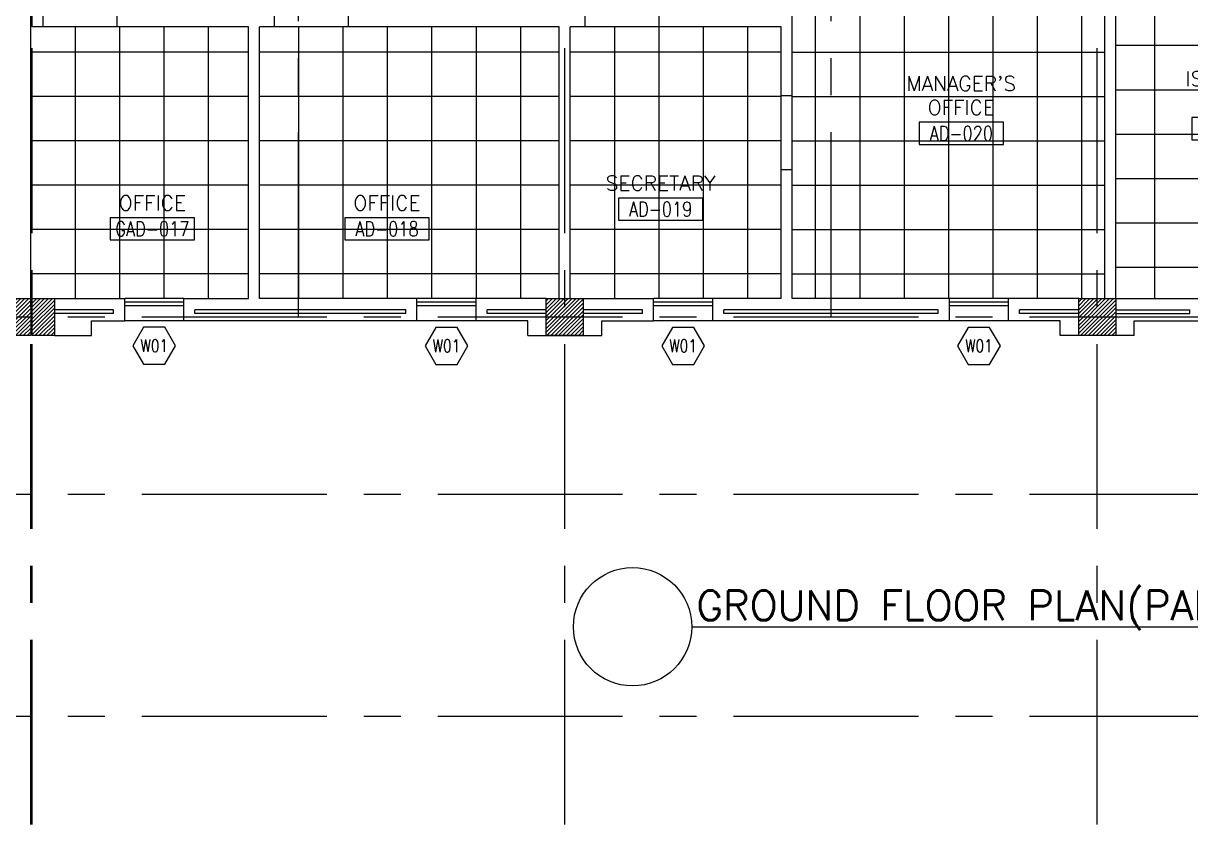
# Model space of a CAD drawing. Extents: x 417866.9 to 417960.2, y 43448 to 43538.2.
# Drawn here: x 417915.42 to 417931.2, y 43460.01 to 43470.85 of the extents above; entities that cross this region are included whole.
import ezdxf
from ezdxf.enums import TextEntityAlignment as Align

# ---------------------------------------------------------------- set-up
doc = ezdxf.new("R2010")
doc.units = 0
doc.header["$MEASUREMENT"] = 0
doc.linetypes.add('CENTERX2', pattern=[4, 2.5, -0.5, 0.5, -0.5])
doc.layers.get('0').update_dxf_attribs({"linetype": 'CONTINUOUS'})
for name, color, linetype in [('AXES', 11, 'CENTERX2'), ('CEILING', 4, 'CONTINUOUS'), ('COL', 2, 'CONTINUOUS'), ('HAT', 8, 'CONTINUOUS'), ('INSUL', 7, 'CONTINUOUS'), ('RM-BOX', 11, 'CONTINUOUS'), ('RM-NAME', 11, 'CONTINUOUS'), ('RM-NO', 11, 'CONTINUOUS'), ('SHAFT', 7, 'CONTINUOUS'), ('TXT', 2, 'CONTINUOUS'), ('WALL', 2, 'CONTINUOUS'), ('WIN', 5, 'CONTINUOUS'), ('WIN-BOX', 3, 'CONTINUOUS'), ('WIN-NO', 5, 'CONTINUOUS')]:
    doc.layers.add(name, color=color, linetype=linetype)
doc.styles.add('ROMANS', font='ROMANS.shx', dxfattribs={"width": 0.6})

# ---------------------------------------------------------------- blocks, each defined once
blk = doc.blocks.new('RM1')
at = {"layer": 'RM-BOX'}
blk.add_lwpolyline([(570, -200), (-570, -200), (-570, -500), (570, -500)], close=True, dxfattribs=at)
at = {"layer": 'RM-NAME', "style": 'ROMANS'}
for tag, p in [('ROOMNAME1', (0, 324)), ('ROOMNAME2', (0, 0))]:
    blk.add_attdef(tag, text='', height=200, dxfattribs=at).set_placement(p, align=Align.MIDDLE)
at = {"layer": 'RM-NO', "style": 'ROMANS', "width": 0.8}
blk.add_attdef('ROOMNO', text='', height=200, dxfattribs=at).set_placement((0, -350), align=Align.MIDDLE)
blk = doc.blocks.new('WW1')
at = {"layer": 'WIN-BOX'}
blk.add_lwpolyline([(144, -250), (289, 0), (144, 250), (-144, 250), (-289, 0), (-144, -250)], close=True, dxfattribs=at)
at = {"layer": 'WIN-NO', "style": 'ROMANS', "width": 0.8}
blk.add_attdef('W00', text='', height=170, dxfattribs=at).set_placement((0, 0), align=Align.MIDDLE)
blk = doc.blocks.new('COL50')
at = {"layer": 'COL'}
blk.add_lwpolyline([(-250, 250), (-250, -250), (250, -250), (250, 250)], close=True, dxfattribs=at)
blk = doc.blocks.new('*X56')
at = {"color": 0}
for p, q in [((227929, 10705), (228384, 11161)), ((227929, 10758), (228331, 11161)), ((227929, 10811), (228278, 11161)), ((227929, 10864), (228225, 11161)), ((227929, 10917), (228172, 11161)), ((227929, 10971), (228119, 11161)), ((227929, 11024), (228066, 11161)), ((227929, 11077), (228013, 11161)), ((227929, 11130), (227960, 11161)), ((227937, 10661), (228429, 11152)), ((227990, 10661), (228429, 11099)), ((228043, 10661), (228429, 11046)), ((228096, 10661), (228429, 10993)), ((228149, 10661), (228429, 10940)), ((228202, 10661), (228429, 10887)), ((228255, 10661), (228429, 10834)), ((228308, 10661), (228429, 10781)), ((228362, 10661), (228429, 10728)), ((228415, 10661), (228429, 10675))]:
    blk.add_line(p, q, dxfattribs=at)
blk = doc.blocks.new('*X51')
at = {"color": 0}
for p, q in [((235129, 10693), (235597, 11161)), ((235129, 10746), (235544, 11161)), ((235129, 10799), (235491, 11161)), ((235129, 10852), (235438, 11161)), ((235129, 10905), (235385, 11161)), ((235129, 10958), (235332, 11161)), ((235129, 11011), (235278, 11161)), ((235129, 11064), (235225, 11161)), ((235129, 11117), (235172, 11161)), ((235150, 10661), (235629, 11140)), ((235203, 10661), (235629, 11087)), ((235256, 10661), (235629, 11034)), ((235309, 10661), (235629, 10981)), ((235362, 10661), (235629, 10928)), ((235415, 10661), (235629, 10875)), ((235468, 10661), (235629, 10822)), ((235521, 10661), (235629, 10769)), ((235574, 10661), (235629, 10716))]:
    blk.add_line(p, q, dxfattribs=at)
blk = doc.blocks.new('W')
at = {"layer": 'WIN-NO'}
blk.add_blockref('WW1', (0, -337), dxfattribs=at).add_auto_attribs({'W00': 'W01'})
blk = doc.blocks.new('C-300')
at = {"layer": 'HAT', "linetype": 'ByBlock', "ltscale": 0.3}
h = blk.add_hatch(dxfattribs=at)
h.set_pattern_fill('ANSI31', color=8, scale=300, style=0)
h.set_pattern_definition([(45, (-258496.182, -82361.005), (-26.5165043, 26.5165043), [])])
h.paths.add_polyline_path([(300, 500), (0, 500), (0, 250), (300, 250)])
h.paths.add_polyline_path([(300, 250), (0, 250), (0, 0), (300, 0)])
at = {"layer": 'COL'}
blk.add_lwpolyline([(0, 500), (300, 500), (300, 0), (0, 0)], close=True, dxfattribs=at)
blk = doc.blocks.new('C-300A')
at = {"layer": 'SHAFT', "color": 6, "linetype": 'ByBlock', "ltscale": 0.3}
for p in [(-300, 0), (20, 0)]:
    blk.add_blockref('C-300', p, dxfattribs=at)

msp = doc.modelspace()

# ---------------------------------------------------------------- linework, layer by layer
at = {"layer": 'AXES'}
for p, q in [((417922.7366, 43460.01), (417922.7366, 43537.5491)), ((417929.9366, 43460.01), (417929.9366, 43537.5491)), ((417915.5166, 43460.01), (417915.5166, 43537.1991)), ((417915.5366, 43460.01), (417915.5366, 43537.1991)), ((417919.1366, 43466.8743), (417919.1366, 43525.6943)), ((417926.3366, 43466.8743), (417926.3366, 43525.6943)), ((417959.5194, 43466.8743), (417890.8966, 43466.8743)), ((417959.5194, 43464.4743), (417881.2966, 43464.4743)), ((417959.5194, 43464.4743), (417889.6966, 43464.4743)), ((417959.5194, 43461.4743), (417887.8966, 43461.4743)), ((417959.5194, 43461.4743), (417887.8966, 43461.4743))]:
    msp.add_line(p, q, dxfattribs=at)
at = {"layer": 'CEILING'}
for p, q in [((417926.1241, 43472.5813), (417926.1241, 43467.1243)), ((417926.7241, 43472.5813), (417926.7241, 43467.1243)), ((417927.3241, 43472.5813), (417927.3241, 43467.1243)), ((417927.9241, 43472.5813), (417927.9241, 43467.1243)), ((417928.5241, 43472.5813), (417928.5241, 43467.1243)), ((417929.1241, 43472.5813), (417929.1241, 43467.1243)), ((417929.7241, 43472.5813), (417929.7241, 43467.1243)), ((417930.7116, 43471.5743), (417930.7116, 43467.1243)), ((417916.1166, 43470.7993), (417916.1166, 43467.1243)), ((417916.7166, 43470.7993), (417916.7166, 43467.1243)), ((417917.3166, 43470.7993), (417917.3166, 43467.1243)), ((417917.9166, 43470.7993), (417917.9166, 43467.1243)), ((417919.1366, 43470.7993), (417919.1366, 43467.1243)), ((417919.7366, 43470.7993), (417919.7366, 43467.1243)), ((417920.3366, 43470.7993), (417920.3366, 43467.1243)), ((417920.9366, 43470.7993), (417920.9366, 43467.1243)), ((417921.5366, 43470.7993), (417921.5366, 43467.1243)), ((417922.1366, 43470.7993), (417922.1366, 43467.1243)), ((417923.4116, 43467.1243), (417923.4116, 43470.7993)), ((417924.0116, 43467.1243), (417924.0116, 43470.7993)), ((417924.6116, 43467.1243), (417924.6116, 43470.7993)), ((417925.2116, 43467.1243), (417925.2116, 43470.7993)), ((417930.1866, 43470.5493), (417933.6366, 43470.5493)), ((417915.5166, 43470.4618), (417918.4616, 43470.4618)), ((417918.6116, 43470.4618), (417922.6616, 43470.4618)), ((417922.8116, 43470.4618), (417925.6616, 43470.4618)), ((417930.0366, 43470.4528), (417925.8116, 43470.4528)), ((417930.1866, 43469.9493), (417933.6366, 43469.9493)), ((417915.5166, 43469.8618), (417918.4616, 43469.8618)), ((417918.6116, 43469.8618), (417922.6616, 43469.8618)), ((417922.8116, 43469.8618), (417925.6616, 43469.8618)), ((417930.0366, 43469.8528), (417925.8116, 43469.8528)), ((417930.1866, 43469.3493), (417933.6366, 43469.3493)), ((417915.5166, 43469.2618), (417918.4616, 43469.2618)), ((417918.6116, 43469.2618), (417922.6616, 43469.2618)), ((417922.8116, 43469.2618), (417925.6616, 43469.2618)), ((417930.0366, 43469.2528), (417925.8116, 43469.2528)), ((417915.5166, 43468.6618), (417918.4616, 43468.6618)), ((417918.6116, 43468.6618), (417922.6616, 43468.6618)), ((417922.8116, 43468.6618), (417925.6616, 43468.6618)), ((417930.0366, 43468.6528), (417925.8116, 43468.6528)), ((417930.1866, 43468.7493), (417933.6366, 43468.7493)), ((417915.5166, 43468.0618), (417918.4616, 43468.0618)), ((417918.6116, 43468.0618), (417922.6616, 43468.0618)), ((417922.8116, 43468.0618), (417925.6616, 43468.0618)), ((417930.0366, 43468.0528), (417925.8116, 43468.0528)), ((417930.1866, 43468.1493), (417933.6366, 43468.1493)), ((417930.1866, 43467.5493), (417933.6366, 43467.5493)), ((417915.5166, 43467.4618), (417918.4616, 43467.4618)), ((417918.6116, 43467.4618), (417922.6616, 43467.4618)), ((417922.8116, 43467.4618), (417925.6616, 43467.4618)), ((417930.0366, 43467.4528), (417925.8116, 43467.4528))]:
    msp.add_line(p, q, dxfattribs=at)
at = {"layer": 'INSUL'}
for p, q in [((417916.6366, 43466.9743), (417915.8366, 43466.9743)), ((417916.6366, 43466.9243), (417915.8366, 43466.9243)), ((417916.6366, 43466.9243), (417916.6366, 43466.9743)), ((417920.5866, 43466.9743), (417917.7366, 43466.9743)), ((417917.7366, 43466.9243), (417917.7366, 43466.9743)), ((417920.5866, 43466.9243), (417917.7366, 43466.9243)), ((417920.5866, 43466.9243), (417920.5866, 43466.9743)), ((417921.6866, 43466.9243), (417921.6866, 43466.9743)), ((417922.4866, 43466.9743), (417921.6866, 43466.9743)), ((417922.4866, 43466.9243), (417921.6866, 43466.9243)), ((417923.7866, 43466.9743), (417922.9866, 43466.9743)), ((417923.7866, 43466.9243), (417922.9866, 43466.9243)), ((417923.7866, 43466.9243), (417923.7866, 43466.9743)), ((417927.7866, 43466.9743), (417924.8866, 43466.9743)), ((417924.8866, 43466.9243), (417924.8866, 43466.9743)), ((417927.7866, 43466.9243), (417924.8866, 43466.9243)), ((417927.7866, 43466.9243), (417927.7866, 43466.9743)), ((417928.8866, 43466.9243), (417928.8866, 43466.9743)), ((417929.6866, 43466.9743), (417928.8866, 43466.9743)), ((417929.6866, 43466.9243), (417928.8866, 43466.9243)), ((417930.1866, 43466.9743), (417931.1866, 43466.9743)), ((417930.1866, 43466.9243), (417931.1866, 43466.9243)), ((417931.1866, 43466.9243), (417931.1866, 43466.9743))]:
    msp.add_line(p, q, dxfattribs=at)
at = {"layer": 'TXT', "color": 6}
msp.add_line((417924.4531, 43462.6868), (417933.9193, 43462.6868), dxfattribs=at)
msp.add_circle((417923.6531, 43462.6868), 0.8, dxfattribs=at)
at = {"layer": 'WALL'}
for p, q in [((417930.0366, 43467.1243), (417930.0366, 43472.5813)), ((417925.8116, 43469.8653), (417925.8116, 43472.2743)), ((417930.1866, 43467.1243), (417930.1866, 43471.5743)), ((417915.5166, 43467.1243), (417915.5166, 43470.9493)), ((417915.5366, 43470.7993), (417915.5366, 43470.9493)), ((417915.6866, 43470.7993), (417915.6866, 43470.9493)), ((417916.6866, 43470.7993), (417916.6866, 43470.9493)), ((417918.8116, 43470.7993), (417918.8116, 43470.9493)), ((417919.8116, 43470.7993), (417919.8116, 43470.9493)), ((417923.0116, 43470.7993), (417923.0116, 43470.9493)), ((417924.0116, 43470.7993), (417924.0116, 43470.9493)), ((417915.6866, 43470.7993), (417915.5366, 43470.7993)), ((417915.6866, 43470.7993), (417915.5366, 43470.7993)), ((417918.4616, 43470.7993), (417915.6866, 43470.7993)), ((417918.4616, 43467.1243), (417918.4616, 43470.7993)), ((417918.6116, 43467.1243), (417918.6116, 43470.7993)), ((417919.8116, 43470.7993), (417918.6116, 43470.7993)), ((417922.6616, 43470.7993), (417919.8116, 43470.7993)), ((417922.6616, 43470.5493), (417922.6616, 43470.7993)), ((417922.8116, 43467.1243), (417922.8116, 43470.7993)), ((417923.0116, 43470.7993), (417922.8116, 43470.7993)), ((417925.6616, 43470.7993), (417923.0116, 43470.7993)), ((417925.6616, 43469.8653), (417925.6616, 43470.7993)), ((417922.6616, 43467.1243), (417922.6616, 43470.5493)), ((417925.6616, 43467.1243), (417925.6616, 43469.8653)), ((417925.8116, 43469.8653), (417925.6616, 43469.8653)), ((417925.8116, 43467.1243), (417925.8116, 43469.8653)), ((417925.8116, 43468.8653), (417925.6616, 43468.8653)), ((417915.7866, 43467.1243), (417916.7866, 43467.1243)), ((417916.7866, 43466.8243), (417916.7866, 43467.1243)), ((417917.5866, 43467.1243), (417918.4616, 43467.1243)), ((417917.5866, 43466.8243), (417917.5866, 43467.1243)), ((417920.7366, 43467.1243), (417918.6116, 43467.1243)), ((417920.7366, 43466.8243), (417920.7366, 43467.1243)), ((417921.5366, 43466.8243), (417921.5366, 43467.1243)), ((417922.4866, 43467.1243), (417921.5366, 43467.1243)), ((417922.9866, 43467.1243), (417923.9366, 43467.1243)), ((417923.9366, 43466.8243), (417923.9366, 43467.1243)), ((417924.7366, 43466.8243), (417924.7366, 43467.1243)), ((417925.6616, 43467.1243), (417924.7366, 43467.1243)), ((417927.9366, 43467.1243), (417925.8116, 43467.1243)), ((417927.9366, 43466.8243), (417927.9366, 43467.1243)), ((417928.7366, 43466.8243), (417928.7366, 43467.1243)), ((417929.6866, 43467.1243), (417928.7366, 43467.1243)), ((417930.1866, 43467.1243), (417931.3366, 43467.1243)), ((417916.3366, 43466.8243), (417916.7866, 43466.8243)), ((417916.3366, 43466.6243), (417916.3366, 43466.8243)), ((417920.7366, 43466.8243), (417917.5866, 43466.8243)), ((417922.2366, 43466.8243), (417921.5366, 43466.8243)), ((417922.2366, 43466.6243), (417922.2366, 43466.8243)), ((417923.2366, 43466.8243), (417923.9366, 43466.8243)), ((417923.2366, 43466.6243), (417923.2366, 43466.8243)), ((417927.9366, 43466.8243), (417924.7366, 43466.8243)), ((417929.4366, 43466.8243), (417928.7366, 43466.8243)), ((417929.4366, 43466.6243), (417929.4366, 43466.8243)), ((417930.4366, 43466.8243), (417931.3366, 43466.8243)), ((417930.4366, 43466.6243), (417930.4366, 43466.8243)), ((417915.8366, 43466.6243), (417916.3366, 43466.6243)), ((417922.2366, 43466.6243), (417923.2366, 43466.6243)), ((417930.4366, 43466.6243), (417929.4366, 43466.6243))]:
    msp.add_line(p, q, dxfattribs=at)
at = {"layer": 'WIN'}
for p, q in [((417917.5866, 43467.1243), (417916.7866, 43467.1243)), ((417917.5866, 43467.0743), (417916.7866, 43467.0743)), ((417921.5366, 43467.1243), (417920.7366, 43467.1243)), ((417921.5366, 43467.0743), (417920.7366, 43467.0743)), ((417924.7366, 43467.1243), (417923.9366, 43467.1243)), ((417924.7366, 43467.0743), (417923.9366, 43467.0743)), ((417928.7366, 43467.1243), (417927.9366, 43467.1243)), ((417928.7366, 43467.0743), (417927.9366, 43467.0743)), ((417917.5866, 43467.0243), (417916.7866, 43467.0243)), ((417921.5366, 43467.0243), (417920.7366, 43467.0243)), ((417924.7366, 43467.0243), (417923.9366, 43467.0243)), ((417928.7366, 43467.0243), (417927.9366, 43467.0243)), ((417917.5866, 43466.8243), (417916.7866, 43466.8243)), ((417921.5366, 43466.8243), (417920.7366, 43466.8243)), ((417924.7366, 43466.8243), (417923.9366, 43466.8243)), ((417928.7366, 43466.8243), (417927.9366, 43466.8243))]:
    msp.add_line(p, q, dxfattribs=at)

# ---------------------------------------------------------------- block references
at = {"layer": 'COL', "linetype": 'ByBlock', "xscale": 0.001000000047497451, "yscale": 0.0009999999892897904, "zscale": 0.001}
msp.add_blockref('C-300A', (417915.5166, 43466.6243), dxfattribs=at)
at = {"layer": 'COL', "xscale": -0.001000000047497451, "yscale": 0.0009999999892897904, "zscale": 0.001}
for p in [(417922.7366, 43466.8743), (417929.9366, 43466.8743)]:
    msp.add_blockref('COL50', p, dxfattribs=at)
at = {"layer": 'HAT', "xscale": 0.001000000047497451, "yscale": 0.0009999999892897904, "zscale": 0.001}
for p, values in [((417928.0976, 43469.708), {'ROOMNO': 'AD-020', 'ROOMNAME2': 'OFFICE', 'ROOMNAME1': "MANAGER'S"}), ((417931.7842, 43469.7719), {'ROOMNO': 'HD-013', 'ROOMNAME2': 'ROOM', 'ROOMNAME1': 'ISOLATION'}), ((417924.0321, 43468.6841), {'ROOMNO': 'AD-019', 'ROOMNAME2': 'SECRETARY'}), ((417917.1609, 43468.4171), {'ROOMNO': 'GAD-017', 'ROOMNAME2': 'OFFICE'}), ((417920.3324, 43468.4171), {'ROOMNO': 'AD-018', 'ROOMNAME2': 'OFFICE'})]:
    msp.add_blockref('RM1', p, dxfattribs=at).add_auto_attribs(values)
for name in ['*X56', '*X51']:
    msp.add_blockref(name, (417694.5581, 43455.9633), dxfattribs=at)
at = {"layer": 'WIN-NO', "color": 5, "linetype": 'ByBlock', "xscale": 0.001000000047497451, "yscale": 0.0009999999892897904, "zscale": 0.001}
msp.add_blockref('W', (417917.1866, 43466.8243), dxfattribs=at)
at = {"layer": 'WIN-NO', "xscale": 0.001000000047497451, "yscale": 0.0009999999892897904, "zscale": 0.001}
for p in [(417921.1366, 43466.4852), (417924.3366, 43466.4852), (417928.3366, 43466.4852)]:
    msp.add_blockref('WW1', p, dxfattribs=at).add_auto_attribs({'W00': 'W01'})

# ---------------------------------------------------------------- texts
at = {"layer": 'TXT', "color": 6, "style": 'ROMANS'}
msp.add_text('GROUND FLOOR PLAN(PART-2)', height=0.4, dxfattribs=at).set_placement((417924.5167, 43462.7746))

doc.saveas('drawing.dxf')
